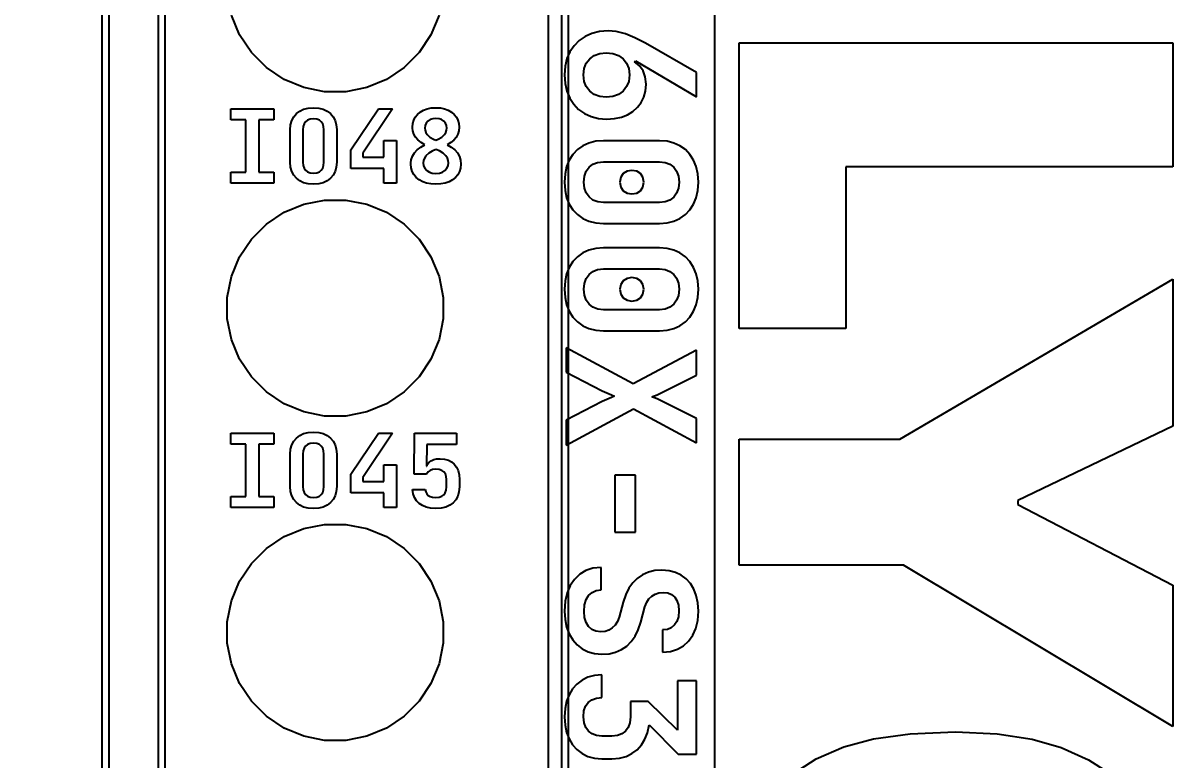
# Model space of a CAD drawing. Extents: x 100 to 191, y -173 to -30.
# Drawn here: x 130.88 to 139.89, y -85.9 to -80.13 of the extents above; entities that cross this region are included whole.
import ezdxf

# ---------------------------------------------------------------- set-up
doc = ezdxf.new("R2010")
doc.units = 0
doc.layers.get('0').update_dxf_attribs({"linetype": 'CONTINUOUS'})
doc.layers.get('Defpoints').update_dxf_attribs({"linetype": 'CONTINUOUS'})
doc.layers.add('BLACK', color=7, linetype='CONTINUOUS')
doc.dimstyles.get("Standard").update_dxf_attribs({"dimtxt": 3, "dimasz": 3, "dimexe": 0.18, "dimexo": 0.0625, "dimgap": 0.09, "dimtad": 0, "dimtih": 1, "dimtoh": 1, "dimzin": 0, "dimdsep": 46, "dimtxsty": 'Standard', "dimcen": 0.09, "dimclrd": 3, "dimclre": 3, "dimclrt": 3, "dimadec": 0, "dimazin": 0, "dimtfac": 1, "dimtofl": 0, "dimtmove": 0, "dimatfit": 3, "dimfxl": 1, "dimtolj": 1, "dimtzin": 0, "dimarcsym": 0})

# ---------------------------------------------------------------- blocks, each defined once
blk = doc.blocks.new('*D10')
at = {"color": 3, "linetype": 'Continuous', "lineweight": -2}
for p, q in [((133.262, -59.5056), (108.8342, -59.5056)), ((109.0142, -62.5056), (109.0142, -73.2024)), ((109.0142, -92.0656), (109.0142, -76.3824)), ((133.262, -95.0656), (108.8342, -95.0656))]:
    blk.add_line(p, q, dxfattribs=at)
at = {"color": 3, "linetype": 'Continuous'}
for points in [[(108.5142, -62.5056), (109.5142, -62.5056), (109.0142, -59.5056)], [(108.5142, -92.0656), (109.5142, -92.0656), (109.0142, -95.0656)]]:
    blk.add_solid(points, dxfattribs=at)
at = {"layer": 'Defpoints', "color": 0, "linetype": 'Continuous'}
for p in [(133.3245, -59.5056), (109.0142, -95.0656), (133.3245, -95.0656)]:
    blk.add_point(p, dxfattribs=at)
at = {"color": 3, "linetype": 'Continuous', "insert": (109.0142, -74.7924), "char_height": 3, "attachment_point": 5}
blk.add_mtext('\\A1;35.56', dxfattribs=at)
blk = doc.blocks.new('*D15')
at = {"color": 3, "linetype": 'Continuous', "lineweight": -2}
for p, q in [((134.512, -52.3956), (105.8707, -52.3909)), ((106.0503, -55.391), (106.042, -106.5032)), ((106.0332, -160.7954), (106.0415, -109.6832)), ((134.494, -163.8), (105.8527, -163.7954))]:
    blk.add_line(p, q, dxfattribs=at)
at = {"color": 3, "linetype": 'Continuous'}
for points in [[(105.5503, -55.3909), (106.5503, -55.391), (106.0507, -52.391)], [(105.5332, -160.7953), (106.5332, -160.7955), (106.0327, -163.7954)]]:
    blk.add_solid(points, dxfattribs=at)
at = {"layer": 'Defpoints', "color": 0, "linetype": 'Continuous'}
for p in [(134.5745, -52.3956), (106.0327, -163.7954), (134.5565, -163.8)]:
    blk.add_point(p, dxfattribs=at)
at = {"color": 3, "linetype": 'Continuous', "insert": (106.0417, -108.0932), "char_height": 3, "attachment_point": 5}
blk.add_mtext('\\A1;111.40', dxfattribs=at)

msp = doc.modelspace()

# ---------------------------------------------------------------- linework, layer by layer
at = {"layer": 'BLACK', "linetype": 'Continuous'}
for p, q in [((131.9407, -158.241995), (131.9407, -51.77095)), ((131.9907, -51.77095), (131.9907, -158.242)), ((131.4995, -96.86557), (131.4995, -55.16557)), ((131.5495, -55.19057), (131.5495, -96.84057)), ((135.0995, -96.84057), (135.0995, -55.19057)), ((135.1495, -55.16557), (135.1495, -96.86557)), ((134.995517, -93.565847), (134.995517, -75.024927)), ((136.294784, -75.024927), (136.294784, -93.565847)), ((132.574867, -80.226257), (132.511101, -80.072312)), ((134.137899, -80.072312), (134.074133, -80.226257)), ((132.667441, -80.364804), (132.574867, -80.226257)), ((134.074133, -80.226257), (133.981559, -80.364804)), ((135.235229, -80.271189), (135.195574, -80.311302)), ((135.282816, -80.238361), (135.235229, -80.271189)), ((135.335671, -80.214695), (135.282816, -80.238361)), ((135.394923, -80.200084), (135.335671, -80.214695)), ((135.461846, -80.195008), (135.394923, -80.200084)), ((135.526776, -80.200861), (135.461846, -80.195008)), ((135.598927, -80.219493), (135.526776, -80.200861)), ((135.672144, -80.248667), (135.598927, -80.219493)), ((135.75567, -80.291545), (135.672144, -80.248667)), ((132.785266, -80.482629), (132.667441, -80.364804)), ((133.981559, -80.364804), (133.863734, -80.482629)), ((135.163198, -80.359383), (135.139936, -80.412685)), ((135.195574, -80.311302), (135.163198, -80.359383)), ((135.396609, -80.372755), (135.447863, -80.367138)), ((135.447863, -80.367138), (135.500077, -80.372772)), ((136.155801, -80.521011), (135.75567, -80.291545)), ((136.489499, -82.524627), (136.489499, -80.28834)), ((136.489499, -80.28834), (139.888382, -80.28834)), ((139.888382, -80.28834), (139.888382, -81.259449)), ((135.139936, -80.412685), (135.125531, -80.472662)), ((135.27467, -80.490504), (135.291261, -80.449201)), ((135.291261, -80.449201), (135.318475, -80.414704)), ((135.318475, -80.414704), (135.354121, -80.388704)), ((135.354121, -80.388704), (135.396609, -80.372755)), ((135.500077, -80.372772), (135.543263, -80.388741)), ((135.543263, -80.388741), (135.579388, -80.414704)), ((135.579388, -80.414704), (135.607036, -80.449256)), ((135.607036, -80.449256), (135.623854, -80.490558)), ((135.670307, -80.437052), (135.675925, -80.428687)), ((135.707784, -80.469082), (135.670307, -80.437052)), ((135.675925, -80.428687), (136.155801, -80.711276)), ((132.923813, -80.575203), (132.785266, -80.482629)), ((133.863734, -80.482629), (133.725187, -80.575203)), ((135.125531, -80.472662), (135.120517, -80.540611)), ((135.120517, -80.540611), (135.125377, -80.608592)), ((135.268833, -80.540611), (135.27467, -80.490504)), ((135.27467, -80.590719), (135.268833, -80.540611)), ((135.623854, -80.490558), (135.629763, -80.540611)), ((135.629763, -80.540611), (135.623854, -80.590665)), ((135.73607, -80.509104), (135.707784, -80.469082)), ((135.753654, -80.556011), (135.73607, -80.509104)), ((136.155801, -80.711276), (136.155801, -80.521011)), ((133.077758, -80.638969), (132.923813, -80.575203)), ((133.241185, -80.671477), (133.077758, -80.638969)), ((133.571242, -80.638969), (133.407815, -80.671477)), ((133.725187, -80.575203), (133.571242, -80.638969)), ((135.125377, -80.608592), (135.139323, -80.668536)), ((135.291261, -80.632022), (135.27467, -80.590719)), ((135.318475, -80.666519), (135.291261, -80.632022)), ((135.607036, -80.631967), (135.579388, -80.666519)), ((135.623854, -80.590665), (135.607036, -80.631967)), ((135.759883, -80.613335), (135.753654, -80.556011)), ((135.755424, -80.66632), (135.759883, -80.613335)), ((133.407815, -80.671477), (133.241185, -80.671477)), ((135.139323, -80.668536), (135.161794, -80.721717)), ((135.161794, -80.721717), (135.193234, -80.769933)), ((135.354121, -80.692519), (135.318475, -80.666519)), ((135.396609, -80.708467), (135.354121, -80.692519)), ((135.447863, -80.714085), (135.396609, -80.708467)), ((135.500077, -80.70845), (135.447863, -80.714085)), ((135.543263, -80.692482), (135.500077, -80.70845)), ((135.579388, -80.666519), (135.543263, -80.692482)), ((135.721415, -80.756034), (135.742518, -80.713533)), ((135.742518, -80.713533), (135.755424, -80.66632)), ((132.506455, -80.892714), (132.506455, -80.804741)), ((132.506455, -80.804741), (132.842262, -80.804741)), ((132.842262, -80.804741), (132.842262, -80.892714)), ((133.046697, -80.823636), (133.076894, -80.809104)), ((133.076894, -80.809104), (133.112292, -80.799977)), ((133.112292, -80.799977), (133.153989, -80.796749)), ((133.153989, -80.796749), (133.195667, -80.799976)), ((133.195667, -80.799976), (133.231054, -80.809103)), ((133.231054, -80.809103), (133.261246, -80.823634)), ((133.445687, -81.127775), (133.662357, -80.804741)), ((133.772699, -80.804741), (133.541651, -81.153354)), ((133.662357, -80.804741), (133.772699, -80.804741)), ((133.990362, -80.832049), (134.016449, -80.816745)), ((134.016449, -80.816745), (134.044831, -80.805886)), ((134.044831, -80.805886), (134.076875, -80.799114)), ((134.076875, -80.799114), (134.113216, -80.796749)), ((134.113216, -80.796749), (134.149557, -80.799122)), ((134.149557, -80.799122), (134.18144, -80.8059)), ((134.18144, -80.8059), (134.209529, -80.816745)), ((134.209529, -80.816745), (134.235369, -80.832027)), ((135.193234, -80.769933), (135.23173, -80.810026)), ((135.23173, -80.810026), (135.27787, -80.84274)), ((135.656938, -80.825587), (135.692591, -80.793767)), ((135.692591, -80.793767), (135.721415, -80.756034)), ((132.623986, -80.892714), (132.506455, -80.892714)), ((132.623986, -81.300476), (132.623986, -80.892714)), ((132.842262, -80.892714), (132.724731, -80.892714)), ((132.724731, -80.892714), (132.724731, -81.300476)), ((132.975017, -80.930473), (132.984482, -80.897141)), ((132.984482, -80.897141), (132.999709, -80.868417)), ((132.999709, -80.868417), (133.02086, -80.843545)), ((133.02086, -80.843545), (133.046697, -80.823636)), ((133.092397, -80.906707), (133.081297, -80.922578)), ((133.107648, -80.894929), (133.092397, -80.906707)), ((133.127687, -80.88743), (133.107648, -80.894929)), ((133.153989, -80.884688), (133.127687, -80.88743)), ((133.180268, -80.887429), (133.153989, -80.884688)), ((133.200296, -80.894928), (133.180268, -80.887429)), ((133.215546, -80.906707), (133.200296, -80.894928)), ((133.226667, -80.922581), (133.215546, -80.906707)), ((133.261246, -80.823634), (133.287083, -80.843545)), ((133.287083, -80.843545), (133.308288, -80.868425)), ((133.308288, -80.868425), (133.323522, -80.897035)), ((133.323522, -80.897035), (133.332972, -80.930106)), ((133.931908, -80.921631), (133.939504, -80.895569)), ((133.939504, -80.895569), (133.9521, -80.871532)), ((133.9521, -80.871532), (133.969099, -80.850269)), ((133.969099, -80.850269), (133.990362, -80.832049)), ((134.050822, -80.901892), (134.037477, -80.917344)), ((134.067924, -80.890372), (134.050822, -80.901892)), ((134.088419, -80.883236), (134.067924, -80.890372)), ((134.113216, -80.88071), (134.088419, -80.883236)), ((134.137981, -80.883244), (134.113216, -80.88071)), ((134.158314, -80.890386), (134.137981, -80.883244)), ((134.175157, -80.901892), (134.158314, -80.890386)), ((134.18827, -80.917316), (134.175157, -80.901892)), ((134.235369, -80.832027), (134.256513, -80.850245)), ((134.256513, -80.850245), (134.273494, -80.871532)), ((134.273494, -80.871532), (134.28609, -80.895569)), ((134.28609, -80.895569), (134.293686, -80.921631)), ((135.27787, -80.84274), (135.329353, -80.86651)), ((135.329353, -80.86651), (135.386557, -80.881105)), ((135.386557, -80.881105), (135.450672, -80.886154)), ((135.450672, -80.886154), (135.512393, -80.882075)), ((135.512393, -80.882075), (135.566323, -80.870436)), ((135.566323, -80.870436), (135.613643, -80.851838)), ((135.613643, -80.851838), (135.656938, -80.825587)), ((132.971692, -80.969451), (132.975017, -80.930473)), ((132.971692, -81.223704), (132.971692, -80.969451)), ((133.074215, -80.943047), (133.071634, -80.969451)), ((133.071634, -80.969451), (133.071634, -81.223704)), ((133.081297, -80.922578), (133.074215, -80.943047)), ((133.23376, -80.94305), (133.226667, -80.922581)), ((133.236344, -80.969451), (133.23376, -80.94305)), ((133.236344, -81.223704), (133.236344, -80.969451)), ((133.332972, -80.930106), (133.336287, -80.968648)), ((133.336287, -80.968648), (133.336287, -81.223704)), ((133.929313, -80.950258), (133.931908, -80.921631)), ((133.929874, -80.955876), (133.929313, -80.950258)), ((133.932158, -80.978748), (133.929874, -80.955876)), ((133.940512, -81.004672), (133.932158, -80.978748)), ((134.029571, -80.935085), (134.026848, -80.955876)), ((134.026848, -80.955876), (134.028915, -80.973875)), ((134.028915, -80.973875), (134.035081, -80.990662)), ((134.037477, -80.917344), (134.029571, -80.935085)), ((134.035081, -80.990662), (134.045622, -81.00665)), ((134.179937, -81.007034), (134.190513, -80.990802)), ((134.196059, -80.935058), (134.18827, -80.917316)), ((134.190513, -80.990802), (134.196684, -80.973884)), ((134.198747, -80.955876), (134.196059, -80.935058)), ((134.196684, -80.973884), (134.198747, -80.955876)), ((134.293482, -80.978778), (134.285255, -81.004838)), ((134.296281, -80.950258), (134.293482, -80.978778)), ((134.293686, -80.921631), (134.296281, -80.950258)), ((133.705559, -81.184516), (133.705559, -81.052608)), ((133.705559, -81.052608), (133.805501, -81.052608)), ((133.805501, -81.052608), (133.805501, -81.388415)), ((133.954473, -81.028635), (133.940512, -81.004672)), ((133.972936, -81.049732), (133.954473, -81.028635)), ((133.996537, -81.069181), (133.972936, -81.049732)), ((133.99408, -81.105096), (134.026045, -81.086981)), ((134.026045, -81.086981), (133.996537, -81.069181)), ((134.045622, -81.00665), (134.066868, -81.026743)), ((134.066868, -81.026743), (134.094023, -81.042209)), ((134.094023, -81.042209), (134.113216, -81.050201)), ((134.113216, -81.050201), (134.131606, -81.043012)), ((134.131606, -81.043012), (134.158697, -81.027443)), ((134.158697, -81.027443), (134.179937, -81.007034)), ((134.229774, -81.069615), (134.200352, -81.086981)), ((134.200352, -81.086981), (134.233873, -81.106217)), ((134.25323, -81.050297), (134.229774, -81.069615)), ((134.271505, -81.029019), (134.25323, -81.050297)), ((134.285255, -81.004838), (134.271505, -81.029019)), ((135.311817, -81.073357), (135.26462, -81.095104)), ((135.365039, -81.059912), (135.311817, -81.073357)), ((135.425515, -81.055231), (135.365039, -81.059912)), ((135.864786, -81.055231), (135.425515, -81.055231)), ((135.925261, -81.059912), (135.864786, -81.055231)), ((135.978484, -81.073357), (135.925261, -81.059912)), ((136.025681, -81.095104), (135.978484, -81.073357)), ((133.445687, -81.272489), (133.445687, -81.127775)), ((133.541651, -81.153354), (133.541651, -81.184516)), ((133.919838, -81.206056), (133.929643, -81.176839)), ((133.929643, -81.176839), (133.946098, -81.149759)), ((133.946098, -81.149759), (133.967644, -81.126008)), ((133.967644, -81.126008), (133.99408, -81.105096)), ((134.034036, -81.174536), (134.022704, -81.192123)), ((134.056685, -81.152556), (134.034036, -81.174536)), ((134.085229, -81.136569), (134.056685, -81.152556)), ((134.113216, -81.124564), (134.085229, -81.136569)), ((134.1404, -81.135766), (134.113216, -81.124564)), ((134.169017, -81.152359), (134.1404, -81.135766)), ((134.191942, -81.174536), (134.169017, -81.152359)), ((134.203503, -81.192161), (134.191942, -81.174536)), ((134.233873, -81.106217), (134.260616, -81.127679)), ((134.260616, -81.127679), (134.281485, -81.151365)), ((134.281485, -81.151365), (134.297316, -81.178344)), ((134.297316, -81.178344), (134.306713, -81.207051)), ((135.187135, -81.162526), (135.158252, -81.2077)), ((135.222423, -81.125251), (135.187135, -81.162526)), ((135.26462, -81.095104), (135.222423, -81.125251)), ((136.067874, -81.125253), (136.025681, -81.095104)), ((136.10314, -81.162528), (136.067874, -81.125253)), ((136.131987, -81.2077), (136.10314, -81.162528)), ((132.975017, -81.262682), (132.971692, -81.223704)), ((132.984481, -81.29602), (132.975017, -81.262682)), ((133.071634, -81.223704), (133.074215, -81.250132)), ((133.074215, -81.250132), (133.081298, -81.270611)), ((133.081298, -81.270611), (133.092397, -81.286483)), ((133.215546, -81.286483), (133.226665, -81.270609)), ((133.226665, -81.270609), (133.23376, -81.250129)), ((133.23376, -81.250129), (133.236344, -81.223704)), ((133.33296, -81.26268), (133.32349, -81.296017)), ((133.336287, -81.223704), (133.33296, -81.26268)), ((133.541651, -81.184516), (133.705559, -81.184516)), ((133.916506, -81.238117), (133.917587, -81.227718)), ((133.919355, -81.268762), (133.916506, -81.238117)), ((133.917587, -81.227718), (133.919838, -81.206056)), ((133.927634, -81.296119), (133.919355, -81.268762)), ((134.016209, -81.209717), (134.014076, -81.227718)), ((134.014076, -81.227718), (134.017232, -81.250947)), ((134.022704, -81.192123), (134.016209, -81.209717)), ((134.017232, -81.250947), (134.026422, -81.270781)), ((134.026422, -81.270781), (134.042028, -81.288088)), ((134.184369, -81.288088), (134.200043, -81.270797)), ((134.200043, -81.270797), (134.209221, -81.251217)), ((134.210159, -81.210018), (134.203503, -81.192161)), ((134.209221, -81.251217), (134.212356, -81.22852)), ((134.212356, -81.22852), (134.210159, -81.210018)), ((134.307022, -81.269295), (134.298717, -81.296907)), ((134.306713, -81.207051), (134.309891, -81.238117)), ((134.309891, -81.238117), (134.307022, -81.269295)), ((135.137795, -81.257543), (135.125002, -81.314482)), ((135.158252, -81.2077), (135.137795, -81.257543)), ((135.290728, -81.294917), (135.31353, -81.263692)), ((135.31353, -81.263692), (135.343977, -81.239985)), ((135.343977, -81.239985), (135.380697, -81.225465)), ((135.380697, -81.225465), (135.425515, -81.220339)), ((135.425515, -81.220339), (135.864786, -81.220339)), ((135.864786, -81.220339), (135.909656, -81.225393)), ((135.909656, -81.225393), (135.946354, -81.239686)), ((135.946354, -81.239686), (135.97671, -81.26296)), ((135.97671, -81.26296), (135.999423, -81.293801)), ((136.152478, -81.257546), (136.131987, -81.2077)), ((136.165291, -81.314485), (136.152478, -81.257546)), ((139.888382, -81.259449), (137.323832, -81.259449)), ((137.323832, -81.259449), (137.323832, -82.524627)), ((132.506455, -81.388415), (132.506455, -81.300476)), ((132.506455, -81.300476), (132.623986, -81.300476)), ((132.724731, -81.300476), (132.842262, -81.300476)), ((132.842262, -81.300476), (132.842262, -81.388415)), ((132.999708, -81.324757), (132.984481, -81.29602)), ((133.02086, -81.349645), (132.999708, -81.324757)), ((133.046695, -81.369538), (133.02086, -81.349645)), ((133.092397, -81.286483), (133.107645, -81.298241)), ((133.107645, -81.298241), (133.127684, -81.305729)), ((133.127684, -81.305729), (133.153989, -81.308467)), ((133.153989, -81.308467), (133.180271, -81.305729)), ((133.180271, -81.305729), (133.200299, -81.298242)), ((133.200299, -81.298242), (133.215546, -81.286483)), ((133.287083, -81.349645), (133.261248, -81.36954)), ((133.308252, -81.324754), (133.287083, -81.349645)), ((133.32349, -81.296017), (133.308252, -81.324754)), ((133.705559, -81.272489), (133.445687, -81.272489)), ((133.705559, -81.388415), (133.705559, -81.272489)), ((133.941282, -81.320855), (133.927634, -81.296119)), ((133.959638, -81.342545), (133.941282, -81.320855)), ((133.982369, -81.361039), (133.959638, -81.342545)), ((134.010063, -81.376445), (133.982369, -81.361039)), ((134.042028, -81.288088), (134.061854, -81.300924)), ((134.061854, -81.300924), (134.085271, -81.308851)), ((134.085271, -81.308851), (134.113216, -81.311643)), ((134.113216, -81.311643), (134.141138, -81.308851)), ((134.141138, -81.308851), (134.164544, -81.300925)), ((134.164544, -81.300925), (134.184369, -81.288088)), ((134.266735, -81.343295), (134.244017, -81.361648)), ((134.28508, -81.321658), (134.266735, -81.343295)), ((134.298717, -81.296907), (134.28508, -81.321658)), ((135.125002, -81.314482), (135.120517, -81.37983)), ((135.271581, -81.37983), (135.276603, -81.332987)), ((135.276603, -81.332987), (135.290728, -81.294917)), ((135.561111, -81.341419), (135.554231, -81.37983)), ((135.580792, -81.312602), (135.561111, -81.341419)), ((135.610605, -81.293961), (135.580792, -81.312602)), ((135.649363, -81.287445), (135.610605, -81.293961)), ((135.68783, -81.294006), (135.649363, -81.287445)), ((135.716469, -81.312602), (135.68783, -81.294006)), ((135.735112, -81.341305), (135.716469, -81.312602)), ((135.741687, -81.37983), (135.735112, -81.341305)), ((135.999423, -81.293801), (136.013589, -81.332054)), ((136.013589, -81.332054), (136.018659, -81.37983)), ((136.169784, -81.37983), (136.165291, -81.314485)), ((132.842262, -81.388415), (132.506455, -81.388415)), ((133.076891, -81.384059), (133.046695, -81.369538)), ((133.11229, -81.393181), (133.076891, -81.384059)), ((133.153989, -81.396406), (133.11229, -81.393181)), ((133.19567, -81.393181), (133.153989, -81.396406)), ((133.231057, -81.384061), (133.19567, -81.393181)), ((133.261248, -81.36954), (133.231057, -81.384061)), ((133.805501, -81.388415), (133.705559, -81.388415)), ((134.040006, -81.387244), (134.010063, -81.376445)), ((134.074156, -81.394026), (134.040006, -81.387244)), ((134.113216, -81.396406), (134.074156, -81.394026)), ((134.152272, -81.394069), (134.113216, -81.396406)), ((134.186412, -81.387415), (134.152272, -81.394069)), ((134.216334, -81.376829), (134.186412, -81.387415)), ((134.244017, -81.361648), (134.216334, -81.376829)), ((135.120517, -81.37983), (135.125003, -81.445136)), ((135.125003, -81.445136), (135.137795, -81.502035)), ((135.276601, -81.426631), (135.271581, -81.37983)), ((135.290725, -81.464683), (135.276601, -81.426631)), ((135.554231, -81.37983), (135.56111, -81.418178)), ((135.56111, -81.418178), (135.580792, -81.446936)), ((135.580792, -81.446936), (135.61061, -81.465624)), ((135.687825, -81.465578), (135.716469, -81.446936)), ((135.716469, -81.446936), (135.735112, -81.418292)), ((135.735112, -81.418292), (135.741687, -81.37983)), ((136.01359, -81.427564), (135.999426, -81.465798)), ((136.018659, -81.37983), (136.01359, -81.427564)), ((136.152478, -81.502031), (136.165291, -81.445133)), ((136.165291, -81.445133), (136.169784, -81.37983)), ((133.077758, -81.552171), (133.241185, -81.519663)), ((133.241185, -81.519663), (133.407815, -81.519663)), ((133.407815, -81.519663), (133.571242, -81.552171)), ((135.137795, -81.502035), (135.158252, -81.551838)), ((135.31353, -81.495906), (135.290725, -81.464683)), ((135.343982, -81.51965), (135.31353, -81.495906)), ((135.380702, -81.534188), (135.343982, -81.51965)), ((135.425515, -81.53932), (135.380702, -81.534188)), ((135.864786, -81.53932), (135.425515, -81.53932)), ((135.61061, -81.465624), (135.649363, -81.472154)), ((135.649363, -81.472154), (135.687825, -81.465578)), ((135.909651, -81.53426), (135.864786, -81.53932)), ((135.94635, -81.519949), (135.909651, -81.53426)), ((135.97671, -81.496639), (135.94635, -81.519949)), ((135.999426, -81.465798), (135.97671, -81.496639)), ((136.131987, -81.551838), (136.152478, -81.502031)), ((132.785266, -81.708511), (132.923813, -81.615937)), ((132.923813, -81.615937), (133.077758, -81.552171)), ((133.571242, -81.552171), (133.725187, -81.615937)), ((133.725187, -81.615937), (133.863734, -81.708511)), ((135.158252, -81.551838), (135.187139, -81.59705)), ((135.187139, -81.59705), (135.222427, -81.634345)), ((136.067869, -81.634343), (136.103137, -81.597048)), ((136.103137, -81.597048), (136.131987, -81.551838)), ((132.667441, -81.826336), (132.785266, -81.708511)), ((133.863734, -81.708511), (133.981559, -81.826336)), ((135.222427, -81.634345), (135.26462, -81.664495)), ((135.26462, -81.664495), (135.311817, -81.686242)), ((135.311817, -81.686242), (135.365039, -81.699687)), ((135.365039, -81.699687), (135.425515, -81.704367)), ((135.425515, -81.704367), (135.864786, -81.704367)), ((135.864786, -81.704367), (135.925261, -81.699687)), ((135.925261, -81.699687), (135.978484, -81.686242)), ((135.978484, -81.686242), (136.025681, -81.664495)), ((136.025681, -81.664495), (136.067869, -81.634343)), ((132.574867, -81.964883), (132.667441, -81.826336)), ((133.981559, -81.826336), (134.074133, -81.964883)), ((135.365039, -81.89913), (135.311817, -81.912575)), ((135.425515, -81.894449), (135.365039, -81.89913)), ((135.864786, -81.894449), (135.425515, -81.894449)), ((135.925261, -81.89913), (135.864786, -81.894449)), ((135.978484, -81.912575), (135.925261, -81.89913)), ((132.511101, -82.118828), (132.574867, -81.964883)), ((134.074133, -81.964883), (134.137899, -82.118828)), ((135.222423, -81.964469), (135.187135, -82.001745)), ((135.26462, -81.934322), (135.222423, -81.964469)), ((135.311817, -81.912575), (135.26462, -81.934322)), ((136.025681, -81.934322), (135.978484, -81.912575)), ((136.067874, -81.964471), (136.025681, -81.934322)), ((136.10314, -82.001747), (136.067874, -81.964471)), ((135.158252, -82.046918), (135.137795, -82.096761)), ((135.187135, -82.001745), (135.158252, -82.046918)), ((135.31353, -82.102911), (135.343977, -82.079203)), ((135.343977, -82.079203), (135.380697, -82.064684)), ((135.380697, -82.064684), (135.425515, -82.059558)), ((135.425515, -82.059558), (135.864786, -82.059558)), ((135.864786, -82.059558), (135.909656, -82.064612)), ((135.909656, -82.064612), (135.946354, -82.078904)), ((135.946354, -82.078904), (135.97671, -82.102178)), ((136.131987, -82.046918), (136.10314, -82.001747)), ((136.152478, -82.096764), (136.131987, -82.046918)), ((132.478593, -82.282255), (132.511101, -82.118828)), ((134.137899, -82.118828), (134.170407, -82.282255)), ((135.125002, -82.1537), (135.120517, -82.219048)), ((135.137795, -82.096761), (135.125002, -82.1537)), ((135.271581, -82.219048), (135.276603, -82.172206)), ((135.276603, -82.172206), (135.290728, -82.134135)), ((135.290728, -82.134135), (135.31353, -82.102911)), ((135.580792, -82.15182), (135.561111, -82.180637)), ((135.610605, -82.133179), (135.580792, -82.15182)), ((135.649363, -82.126663), (135.610605, -82.133179)), ((135.68783, -82.133225), (135.649363, -82.126663)), ((135.716469, -82.15182), (135.68783, -82.133225)), ((135.735112, -82.180523), (135.716469, -82.15182)), ((135.97671, -82.102178), (135.999423, -82.13302)), ((135.999423, -82.13302), (136.013589, -82.171273)), ((136.013589, -82.171273), (136.018659, -82.219048)), ((136.165291, -82.153703), (136.152478, -82.096764)), ((136.169784, -82.219048), (136.165291, -82.153703)), ((137.748265, -83.393155), (139.888382, -82.138876)), ((139.888382, -82.138876), (139.888382, -83.290359)), ((135.120517, -82.219048), (135.125003, -82.284355)), ((135.276601, -82.26585), (135.271581, -82.219048)), ((135.561111, -82.180637), (135.554231, -82.219048)), ((135.554231, -82.219048), (135.56111, -82.257396)), ((135.56111, -82.257396), (135.580792, -82.286154)), ((135.716469, -82.286154), (135.735112, -82.25751)), ((135.741687, -82.219048), (135.735112, -82.180523)), ((135.735112, -82.25751), (135.741687, -82.219048)), ((136.018659, -82.219048), (136.01359, -82.266782)), ((136.165291, -82.284352), (136.169784, -82.219048)), ((132.478593, -82.448885), (132.478593, -82.282255)), ((134.170407, -82.282255), (134.170407, -82.448885)), ((135.125003, -82.284355), (135.137795, -82.341253)), ((135.137795, -82.341253), (135.158252, -82.391056)), ((135.290725, -82.303902), (135.276601, -82.26585)), ((135.31353, -82.335125), (135.290725, -82.303902)), ((135.343982, -82.358868), (135.31353, -82.335125)), ((135.580792, -82.286154), (135.61061, -82.304842)), ((135.61061, -82.304842), (135.649363, -82.311372)), ((135.649363, -82.311372), (135.687825, -82.304797)), ((135.687825, -82.304797), (135.716469, -82.286154)), ((135.97671, -82.335857), (135.94635, -82.359167)), ((135.999426, -82.305017), (135.97671, -82.335857)), ((136.01359, -82.266782), (135.999426, -82.305017)), ((136.131987, -82.391056), (136.152478, -82.34125)), ((136.152478, -82.34125), (136.165291, -82.284352)), ((135.158252, -82.391056), (135.187139, -82.436268)), ((135.187139, -82.436268), (135.222427, -82.473563)), ((135.380702, -82.373407), (135.343982, -82.358868)), ((135.425515, -82.378539), (135.380702, -82.373407)), ((135.864786, -82.378539), (135.425515, -82.378539)), ((135.909651, -82.373478), (135.864786, -82.378539)), ((135.94635, -82.359167), (135.909651, -82.373478)), ((136.067869, -82.473561), (136.103137, -82.436266)), ((136.103137, -82.436266), (136.131987, -82.391056)), ((132.511101, -82.612312), (132.478593, -82.448885)), ((134.170407, -82.448885), (134.137899, -82.612312)), ((135.222427, -82.473563), (135.26462, -82.503713)), ((135.26462, -82.503713), (135.311817, -82.52546)), ((135.311817, -82.52546), (135.365039, -82.538905)), ((135.925261, -82.538905), (135.978484, -82.52546)), ((135.978484, -82.52546), (136.025681, -82.503713)), ((136.025681, -82.503713), (136.067869, -82.473561)), ((137.323832, -82.524627), (136.489499, -82.524627)), ((132.574867, -82.766257), (132.511101, -82.612312)), ((134.137899, -82.612312), (134.074133, -82.766257)), ((135.365039, -82.538905), (135.425515, -82.543586)), ((135.425515, -82.543586), (135.864786, -82.543586)), ((135.864786, -82.543586), (135.925261, -82.538905)), ((135.657729, -82.960325), (135.1345, -82.677736)), ((135.1345, -82.677736), (135.1345, -82.868001)), ((136.155801, -82.694467), (135.657729, -82.960325)), ((136.155801, -82.89035), (136.155801, -82.694467)), ((132.667441, -82.904804), (132.574867, -82.766257)), ((134.074133, -82.766257), (133.981559, -82.904804)), ((135.1345, -82.868001), (135.417088, -83.013448)), ((135.899773, -83.019066), (136.155801, -82.89035)), ((132.785266, -83.022629), (132.667441, -82.904804)), ((133.981559, -82.904804), (133.863734, -83.022629)), ((132.923813, -83.115203), (132.785266, -83.022629)), ((133.863734, -83.022629), (133.725187, -83.115203)), ((135.417088, -83.013448), (135.471616, -83.038666)), ((135.470944, -83.072921), (135.417088, -83.098811)), ((135.513625, -83.055458), (135.470944, -83.072921)), ((135.471616, -83.038666), (135.513625, -83.055458)), ((135.806045, -83.061014), (135.845918, -83.044223)), ((135.845918, -83.076402), (135.806045, -83.061014)), ((135.845918, -83.044223), (135.899773, -83.019066)), ((133.077758, -83.178969), (132.923813, -83.115203)), ((133.725187, -83.115203), (133.571242, -83.178969)), ((135.417088, -83.098811), (135.1345, -83.242914)), ((135.1345, -83.438797), (135.661942, -83.156147)), ((135.661942, -83.156147), (136.155801, -83.422005)), ((135.899773, -83.10162), (135.845918, -83.076402)), ((136.155801, -83.23174), (135.899773, -83.10162)), ((133.241185, -83.211477), (133.077758, -83.178969)), ((133.407815, -83.211477), (133.241185, -83.211477)), ((133.571242, -83.178969), (133.407815, -83.211477)), ((135.1345, -83.242914), (135.1345, -83.438797)), ((136.155801, -83.422005), (136.155801, -83.23174)), ((133.076894, -83.349104), (133.112292, -83.339977)), ((133.112292, -83.339977), (133.153989, -83.336749)), ((133.153989, -83.336749), (133.195667, -83.339976)), ((133.195667, -83.339976), (133.231054, -83.349103)), ((139.888382, -83.290359), (138.673854, -83.873367)), ((132.506455, -83.432714), (132.506455, -83.344741)), ((132.506455, -83.344741), (132.842262, -83.344741)), ((132.623986, -83.432714), (132.506455, -83.432714)), ((132.623986, -83.840476), (132.623986, -83.432714)), ((132.842262, -83.432714), (132.724731, -83.432714)), ((132.724731, -83.432714), (132.724731, -83.840476)), ((132.842262, -83.344741), (132.842262, -83.432714)), ((132.984482, -83.437141), (132.999709, -83.408417)), ((132.999709, -83.408417), (133.02086, -83.383545)), ((133.02086, -83.383545), (133.046697, -83.363636)), ((133.046697, -83.363636), (133.076894, -83.349104)), ((133.127687, -83.42743), (133.107648, -83.434929)), ((133.153989, -83.424688), (133.127687, -83.42743)), ((133.180268, -83.427429), (133.153989, -83.424688)), ((133.200296, -83.434928), (133.180268, -83.427429)), ((133.231054, -83.349103), (133.261246, -83.363634)), ((133.261246, -83.363634), (133.287083, -83.383545)), ((133.287083, -83.383545), (133.308288, -83.408425)), ((133.308288, -83.408425), (133.323522, -83.437035)), ((133.445687, -83.667775), (133.662357, -83.344741)), ((133.772699, -83.344741), (133.541651, -83.693354)), ((133.662357, -83.344741), (133.772699, -83.344741)), ((133.942888, -83.66617), (133.946901, -83.344741)), ((133.946901, -83.344741), (134.275518, -83.344741)), ((134.275518, -83.344741), (134.275518, -83.435087)), ((136.489499, -84.377942), (136.489499, -83.393155)), ((136.489499, -83.393155), (137.748265, -83.393155)), ((132.971692, -83.509451), (132.975017, -83.470473)), ((132.971692, -83.763704), (132.971692, -83.509451)), ((132.975017, -83.470473), (132.984482, -83.437141)), ((133.074215, -83.483047), (133.071634, -83.509451)), ((133.071634, -83.509451), (133.071634, -83.763704)), ((133.081297, -83.462578), (133.074215, -83.483047)), ((133.092397, -83.446707), (133.081297, -83.462578)), ((133.107648, -83.434929), (133.092397, -83.446707)), ((133.215546, -83.446707), (133.200296, -83.434928)), ((133.226667, -83.462581), (133.215546, -83.446707)), ((133.23376, -83.48305), (133.226667, -83.462581)), ((133.236344, -83.509451), (133.23376, -83.48305)), ((133.236344, -83.763704), (133.236344, -83.509451)), ((133.323522, -83.437035), (133.332972, -83.470106)), ((133.332972, -83.470106), (133.336287, -83.508648)), ((133.336287, -83.508648), (133.336287, -83.763704)), ((134.04126, -83.435087), (134.039655, -83.604613)), ((134.275518, -83.435087), (134.04126, -83.435087)), ((133.705559, -83.724516), (133.705559, -83.592608)), ((133.705559, -83.592608), (133.805501, -83.592608)), ((133.805501, -83.592608), (133.805501, -83.928415)), ((134.039655, -83.604613), (134.04126, -83.604613)), ((134.04126, -83.604613), (134.048677, -83.587472)), ((134.048677, -83.587472), (134.060334, -83.573069)), ((134.060334, -83.573069), (134.076819, -83.561027)), ((134.076819, -83.561027), (134.095844, -83.552692)), ((134.095844, -83.552692), (134.118884, -83.547348)), ((134.118884, -83.547348), (134.146786, -83.545429)), ((134.146786, -83.545429), (134.181921, -83.548058)), ((134.181921, -83.548058), (134.211422, -83.556264)), ((134.211422, -83.556264), (134.236361, -83.569613)), ((134.236361, -83.569613), (134.257512, -83.588211)), ((134.257512, -83.588211), (134.274155, -83.610964)), ((134.274155, -83.610964), (134.286467, -83.63812)), ((133.445687, -83.812489), (133.445687, -83.667775)), ((133.541651, -83.693354), (133.541651, -83.724516)), ((134.040457, -83.66617), (133.942888, -83.66617)), ((134.052236, -83.649239), (134.040457, -83.66617)), ((134.067588, -83.637243), (134.052236, -83.649239)), ((134.08722, -83.629706), (134.067588, -83.637243)), ((134.112413, -83.626981), (134.08722, -83.629706)), ((134.139832, -83.629705), (134.112413, -83.626981)), ((134.160478, -83.637098), (134.139832, -83.629705)), ((134.175959, -83.648582), (134.160478, -83.637098)), ((134.187352, -83.664199), (134.175959, -83.648582)), ((134.194542, -83.684042), (134.187352, -83.664199)), ((134.197141, -83.709336), (134.194542, -83.684042)), ((134.286467, -83.63812), (134.294293, -83.670545)), ((134.294293, -83.670545), (134.297084, -83.709336)), ((135.677329, -83.673636), (135.51503, -83.673636)), ((135.51503, -83.673636), (135.51503, -84.121334)), ((135.677329, -84.121334), (135.677329, -83.673636)), ((132.975017, -83.802682), (132.971692, -83.763704)), ((133.071634, -83.763704), (133.074215, -83.790132)), ((133.074215, -83.790132), (133.081298, -83.810611)), ((133.226665, -83.810609), (133.23376, -83.790129)), ((133.23376, -83.790129), (133.236344, -83.763704)), ((133.336287, -83.763704), (133.33296, -83.80268)), ((133.541651, -83.724516), (133.705559, -83.724516)), ((133.934685, -83.819959), (133.929313, -83.786108)), ((133.929313, -83.786108), (134.029256, -83.786108)), ((134.029256, -83.786108), (134.03351, -83.80477)), ((134.187144, -83.811982), (134.194481, -83.791895)), ((134.194481, -83.791895), (134.197141, -83.766112)), ((134.197141, -83.766112), (134.197141, -83.709336)), ((134.297084, -83.766112), (134.29374, -83.805109)), ((134.297084, -83.709336), (134.297084, -83.766112)), ((132.506455, -83.928415), (132.506455, -83.840476)), ((132.506455, -83.840476), (132.623986, -83.840476)), ((132.724731, -83.840476), (132.842262, -83.840476)), ((132.842262, -83.840476), (132.842262, -83.928415)), ((132.984481, -83.83602), (132.975017, -83.802682)), ((132.999708, -83.864757), (132.984481, -83.83602)), ((133.02086, -83.889645), (132.999708, -83.864757)), ((133.081298, -83.810611), (133.092397, -83.826483)), ((133.092397, -83.826483), (133.107645, -83.838241)), ((133.107645, -83.838241), (133.127684, -83.845729)), ((133.127684, -83.845729), (133.153989, -83.848467)), ((133.153989, -83.848467), (133.180271, -83.845729)), ((133.180271, -83.845729), (133.200299, -83.838242)), ((133.200299, -83.838242), (133.215546, -83.826483)), ((133.215546, -83.826483), (133.226665, -83.810609)), ((133.308252, -83.864754), (133.287083, -83.889645)), ((133.32349, -83.836017), (133.308252, -83.864754)), ((133.33296, -83.80268), (133.32349, -83.836017)), ((133.705559, -83.812489), (133.445687, -83.812489)), ((133.705559, -83.928415), (133.705559, -83.812489)), ((133.945431, -83.849048), (133.934685, -83.819959)), ((133.961392, -83.874216), (133.945431, -83.849048)), ((133.982879, -83.896031), (133.961392, -83.874216)), ((134.03351, -83.80477), (134.041598, -83.820002)), ((134.041598, -83.820002), (134.053613, -83.832485)), ((134.053613, -83.832485), (134.068644, -83.841412)), ((134.068644, -83.841412), (134.087868, -83.847169)), ((134.087868, -83.847169), (134.112413, -83.84927)), ((134.112413, -83.84927), (134.139289, -83.846573)), ((134.139289, -83.846573), (134.159842, -83.839202)), ((134.159842, -83.839202), (134.175541, -83.827669)), ((134.175541, -83.827669), (134.187144, -83.811982)), ((134.269028, -83.866526), (134.247915, -83.890831)), ((134.284252, -83.838215), (134.269028, -83.866526)), ((134.29374, -83.805109), (134.284252, -83.838215)), ((138.673854, -83.873367), (138.673854, -83.902859)), ((132.842262, -83.928415), (132.506455, -83.928415)), ((133.046695, -83.909538), (133.02086, -83.889645)), ((133.076891, -83.924059), (133.046695, -83.909538)), ((133.11229, -83.933181), (133.076891, -83.924059)), ((133.153989, -83.936406), (133.11229, -83.933181)), ((133.19567, -83.933181), (133.153989, -83.936406)), ((133.231057, -83.924061), (133.19567, -83.933181)), ((133.261248, -83.90954), (133.231057, -83.924061)), ((133.287083, -83.889645), (133.261248, -83.90954)), ((133.805501, -83.928415), (133.705559, -83.928415)), ((134.00816, -83.913098), (133.982879, -83.896031)), ((134.03763, -83.925668), (134.00816, -83.913098)), ((134.07206, -83.9336), (134.03763, -83.925668)), ((134.112413, -83.936406), (134.07206, -83.9336)), ((134.155487, -83.933217), (134.112413, -83.936406)), ((134.191678, -83.924249), (134.155487, -83.933217)), ((134.222177, -83.91008), (134.191678, -83.924249)), ((134.247915, -83.890831), (134.222177, -83.91008)), ((138.673854, -83.902859), (139.888382, -84.534807)), ((133.077758, -84.092171), (133.241185, -84.059663)), ((133.241185, -84.059663), (133.407815, -84.059663)), ((133.407815, -84.059663), (133.571242, -84.092171)), ((132.923813, -84.155937), (133.077758, -84.092171)), ((133.571242, -84.092171), (133.725187, -84.155937)), ((135.51503, -84.121334), (135.677329, -84.121334)), ((132.785266, -84.248511), (132.923813, -84.155937)), ((133.725187, -84.155937), (133.863734, -84.248511)), ((132.667441, -84.366336), (132.785266, -84.248511)), ((133.863734, -84.248511), (133.981559, -84.366336)), ((132.574867, -84.504883), (132.667441, -84.366336)), ((133.981559, -84.366336), (134.074133, -84.504883)), ((135.288269, -84.421453), (135.240085, -84.450216)), ((135.343884, -84.403479), (135.288269, -84.421453)), ((135.408723, -84.396717), (135.343884, -84.403479)), ((135.408723, -84.571595), (135.408723, -84.396717)), ((135.828481, -84.421997), (135.778272, -84.43438)), ((135.884386, -84.417722), (135.828481, -84.421997)), ((135.941089, -84.422302), (135.884386, -84.417722)), ((135.99105, -84.435479), (135.941089, -84.422302)), ((137.777544, -84.377942), (136.489499, -84.377942)), ((139.888382, -85.642052), (137.777544, -84.377942)), ((132.511101, -84.658828), (132.574867, -84.504883)), ((134.074133, -84.504883), (134.137899, -84.658828)), ((135.198125, -84.490446), (135.165423, -84.538322)), ((135.240085, -84.450216), (135.198125, -84.490446)), ((135.691312, -84.482752), (135.655495, -84.517569)), ((135.7328, -84.45457), (135.691312, -84.482752)), ((135.778272, -84.43438), (135.7328, -84.45457)), ((136.03545, -84.456862), (135.99105, -84.435479)), ((136.074833, -84.486408), (136.03545, -84.456862)), ((136.107817, -84.523199), (136.074833, -84.486408)), ((135.141257, -84.594656), (135.125951, -84.661039)), ((135.165423, -84.538322), (135.141257, -84.594656)), ((135.310049, -84.617024), (135.336671, -84.591934)), ((135.336671, -84.591934), (135.368961, -84.576876)), ((135.368961, -84.576876), (135.408723, -84.571595)), ((135.625141, -84.559398), (135.600153, -84.609174)), ((135.655495, -84.517569), (135.625141, -84.559398)), ((135.829954, -84.605546), (135.859722, -84.595943)), ((135.859722, -84.595943), (135.894156, -84.5926)), ((135.894156, -84.5926), (135.930757, -84.59699)), ((135.930757, -84.59699), (135.960293, -84.609387)), ((136.134796, -84.568115), (136.107817, -84.523199)), ((136.153735, -84.617317), (136.134796, -84.568115)), ((139.888382, -84.534807), (139.888382, -85.642052)), ((132.478593, -84.822255), (132.511101, -84.658828)), ((134.137899, -84.658828), (134.170407, -84.822255)), ((135.125951, -84.661039), (135.120517, -84.739451)), ((135.27439, -84.740856), (135.278815, -84.689737)), ((135.278815, -84.689737), (135.291013, -84.649193)), ((135.291013, -84.649193), (135.310049, -84.617024)), ((135.580792, -84.668132), (135.548613, -84.785674)), ((135.600153, -84.609174), (135.580792, -84.668132)), ((135.751457, -84.704524), (135.764671, -84.669907)), ((135.764671, -84.669907), (135.782176, -84.642541)), ((135.782176, -84.642541), (135.803908, -84.621238)), ((135.803908, -84.621238), (135.829954, -84.605546)), ((135.960293, -84.609387), (135.984404, -84.629664)), ((135.984404, -84.629664), (136.001835, -84.65627)), ((136.001835, -84.65627), (136.01311, -84.691148)), ((136.01311, -84.691148), (136.017254, -84.736703)), ((136.165614, -84.673567), (136.153735, -84.617317)), ((136.169784, -84.738108), (136.165614, -84.673567)), ((135.120517, -84.739451), (135.124811, -84.805824)), ((135.278752, -84.790128), (135.27439, -84.740856)), ((135.717874, -84.826218), (135.751457, -84.704524)), ((136.012978, -84.783082), (136.00126, -84.819145)), ((136.017254, -84.736703), (136.012978, -84.783082)), ((136.164461, -84.812143), (136.169784, -84.738108)), ((132.478593, -84.988885), (132.478593, -84.822255)), ((134.170407, -84.822255), (134.170407, -84.988885)), ((135.124811, -84.805824), (135.137113, -84.864428)), ((135.137113, -84.864428), (135.156848, -84.916405)), ((135.290729, -84.828775), (135.278752, -84.790128)), ((135.309377, -84.859069), (135.290729, -84.828775)), ((135.335311, -84.882558), (135.309377, -84.859069)), ((135.495429, -84.870976), (135.468883, -84.88799)), ((135.517695, -84.848381), (135.495429, -84.870976)), ((135.535425, -84.820278), (135.517695, -84.848381)), ((135.548613, -84.785674), (135.535425, -84.820278)), ((135.698472, -84.885952), (135.717874, -84.826218)), ((135.957809, -84.86862), (135.926919, -84.881723)), ((135.982999, -84.847162), (135.957809, -84.86862)), ((136.00126, -84.819145), (135.982999, -84.847162)), ((136.125734, -84.927905), (136.149461, -84.874769)), ((136.149461, -84.874769), (136.164461, -84.812143)), ((135.156848, -84.916405), (135.184909, -84.964079)), ((135.184909, -84.964079), (135.219067, -85.003166)), ((135.366902, -84.896753), (135.335311, -84.882558)), ((135.405914, -84.901751), (135.366902, -84.896753)), ((135.439333, -84.89823), (135.405914, -84.901751)), ((135.468883, -84.88799), (135.439333, -84.89823)), ((135.64343, -84.977808), (135.673557, -84.936039)), ((135.673557, -84.936039), (135.698472, -84.885952)), ((135.926919, -84.881723), (135.888599, -84.886363)), ((135.888599, -84.886363), (135.888599, -85.061241)), ((136.093519, -84.97307), (136.125734, -84.927905)), ((132.511101, -85.152312), (132.478593, -84.988885)), ((134.170407, -84.988885), (134.137899, -85.152312)), ((135.219067, -85.003166), (135.259674, -85.034619)), ((135.259674, -85.034619), (135.305603, -85.057709)), ((135.521352, -85.059999), (135.566971, -85.040003)), ((135.566971, -85.040003), (135.608025, -85.01227)), ((135.608025, -85.01227), (135.64343, -84.977808)), ((135.888599, -85.061241), (135.951506, -85.054833)), ((135.951506, -85.054833), (136.005599, -85.03787)), ((136.005599, -85.03787), (136.05255, -85.010796)), ((136.05255, -85.010796), (136.093519, -84.97307)), ((135.305603, -85.057709), (135.356301, -85.071781)), ((135.356301, -85.071781), (135.412875, -85.076628)), ((135.412875, -85.076628), (135.470338, -85.072343)), ((135.470338, -85.072343), (135.521352, -85.059999)), ((132.574867, -85.306257), (132.511101, -85.152312)), ((134.137899, -85.152312), (134.074133, -85.306257)), ((132.667441, -85.444804), (132.574867, -85.306257)), ((134.074133, -85.306257), (133.981559, -85.444804)), ((135.218678, -85.309769), (135.184756, -85.347486)), ((135.259002, -85.279289), (135.218678, -85.309769)), ((135.304417, -85.257158), (135.259002, -85.279289)), ((135.355754, -85.2435), (135.304417, -85.257158)), ((135.41428, -85.238745), (135.355754, -85.2435)), ((135.41428, -85.415027), (135.41428, -85.238745)), ((136.155801, -85.284907), (136.00608, -85.284907)), ((136.00608, -85.284907), (136.00608, -85.672459)), ((136.155801, -85.858511), (136.155801, -85.284907)), ((135.156848, -85.393289), (135.137156, -85.443484)), ((135.184756, -85.347486), (135.156848, -85.393289)), ((135.370271, -85.419847), (135.41428, -85.415027)), ((132.785266, -85.562629), (132.667441, -85.444804)), ((133.981559, -85.444804), (133.863734, -85.562629)), ((135.124835, -85.500669), (135.120517, -85.566091)), ((135.137156, -85.443484), (135.124835, -85.500669)), ((135.273572, -85.520491), (135.286651, -85.483725)), ((135.286651, -85.483725), (135.307301, -85.4549)), ((135.307301, -85.4549), (135.335292, -85.433298)), ((135.335292, -85.433298), (135.370271, -85.419847)), ((135.776675, -85.447206), (135.636724, -85.447206)), ((135.636724, -85.447206), (135.636724, -85.567496)), ((136.00608, -85.672459), (135.776675, -85.447206)), ((132.923813, -85.655203), (132.785266, -85.562629)), ((133.863734, -85.562629), (133.725187, -85.655203)), ((135.120517, -85.566091), (135.124824, -85.631513)), ((135.268833, -85.567496), (135.273572, -85.520491)), ((135.273662, -85.614474), (135.268833, -85.567496)), ((135.636724, -85.567496), (135.632015, -85.613587)), ((133.077758, -85.718969), (132.923813, -85.655203)), ((133.725187, -85.655203), (133.571242, -85.718969)), ((135.124824, -85.631513), (135.137136, -85.688938)), ((135.286965, -85.650988), (135.273662, -85.614474)), ((135.307973, -85.67942), (135.286965, -85.650988)), ((135.336329, -85.700721), (135.307973, -85.67942)), ((135.598256, -85.678748), (135.570265, -85.700349)), ((135.618964, -85.64995), (135.598256, -85.678748)), ((135.632015, -85.613587), (135.618964, -85.64995)), ((135.770827, -85.690952), (135.783636, -85.630449)), ((135.783636, -85.630449), (136.011698, -85.858511)), ((137.828687, -85.699123), (138.185521, -85.684153)), ((138.185521, -85.684153), (138.511635, -85.699335)), ((133.241185, -85.751477), (133.077758, -85.718969)), ((133.407815, -85.751477), (133.241185, -85.751477)), ((133.571242, -85.718969), (133.407815, -85.751477)), ((135.137136, -85.688938), (135.156848, -85.739565)), ((135.156848, -85.739565), (135.184804, -85.785872)), ((135.371149, -85.71392), (135.336329, -85.700721)), ((135.41428, -85.718621), (135.371149, -85.71392)), ((135.491277, -85.718621), (135.41428, -85.718621)), ((135.535286, -85.713801), (135.491277, -85.718621)), ((135.570265, -85.700349), (135.535286, -85.713801)), ((135.723823, -85.786661), (135.75076, -85.742579)), ((135.75076, -85.742579), (135.770827, -85.690952)), ((137.310154, -85.801695), (137.540545, -85.740025)), ((137.540545, -85.740025), (137.828687, -85.699123)), ((138.511635, -85.699335), (138.784465, -85.741546)), ((138.784465, -85.741546), (139.011733, -85.80661)), ((135.184804, -85.785872), (135.218732, -85.823814)), ((135.218732, -85.823814), (135.259002, -85.854298)), ((135.259002, -85.854298), (135.30442, -85.876463)), ((135.603727, -85.876525), (135.649546, -85.854583)), ((135.649546, -85.854583), (135.689908, -85.824195)), ((135.689908, -85.824195), (135.723823, -85.786661)), ((136.011698, -85.858511), (136.155801, -85.858511)), ((137.092272, -85.895609), (137.310154, -85.801695)), ((139.011733, -85.80661), (139.226787, -85.902802)), ((135.30442, -85.876463), (135.355758, -85.890141)), ((135.355758, -85.890141), (135.41428, -85.894903)), ((135.41428, -85.894903), (135.491277, -85.894903)), ((135.491277, -85.894903), (135.551421, -85.890142)), ((135.551421, -85.890142), (135.603727, -85.876525)), ((136.916042, -86.009494), (137.092272, -85.895609)), ((139.226787, -85.902802), (139.405838, -86.018947))]:
    msp.add_line(p, q, dxfattribs=at)

# ---------------------------------------------------------------- dimensions: what is measured, and where the dimension line sits
at = {"linetype": 'Continuous'}
dim = msp.add_aligned_dim(p1=(134.5745, -52.39557), p2=(134.5565, -163.8), distance=-28.523753, dimstyle='Standard', dxfattribs=at)
dim.commit()
dim.dimension.update_dxf_attribs({"geometry": '*D15', "text_midpoint": (106.041747, -108.093176)})
dim = msp.add_linear_dim(base=(109.014187, -95.06557), p1=(133.3245, -59.50557), p2=(133.3245, -95.06557), angle=90, dimstyle='Standard', dxfattribs=at)
dim.commit()
dim.dimension.update_dxf_attribs({"geometry": '*D10', "text_midpoint": (109.014187, -74.792386), "dimtype": 160})

doc.saveas('drawing.dxf')
